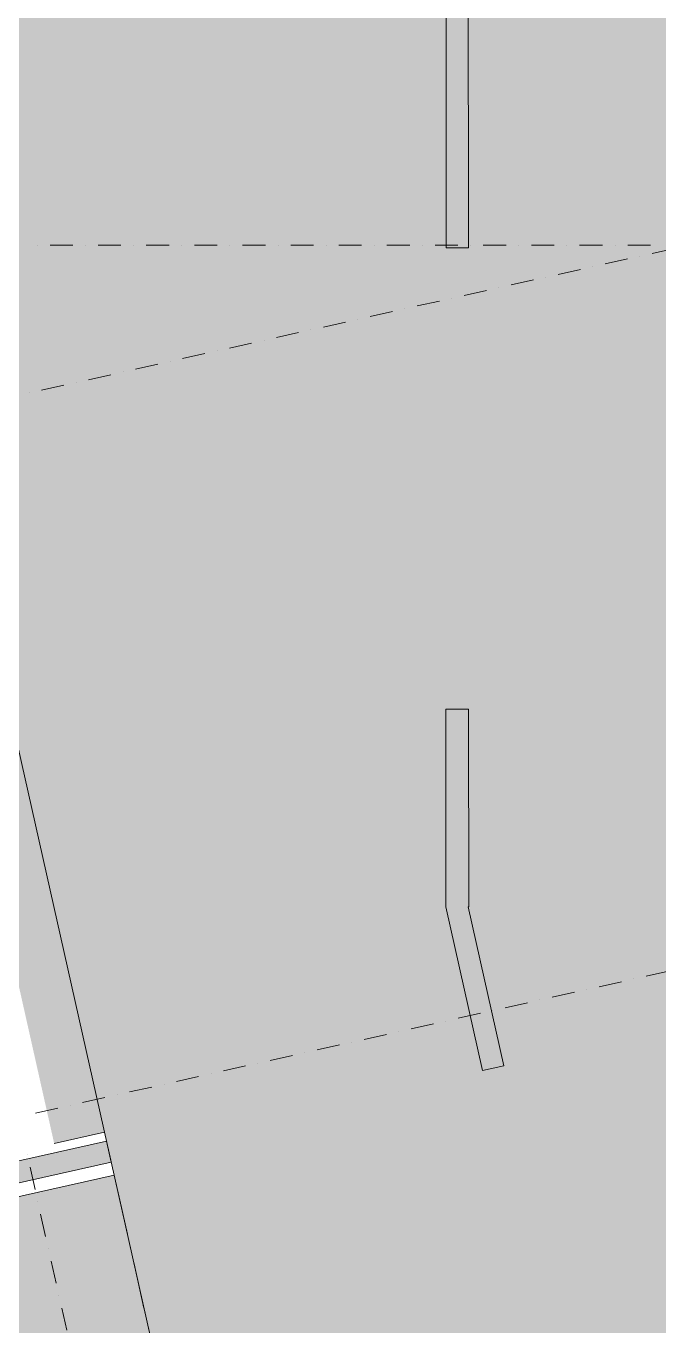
# Model space of a CAD drawing. Header units: centimetres. Extents: x -6559 to 4488, y -7535 to 372.
# Drawn here: x 505 to 943, y -1844 to -943 of the extents above; entities that cross this region are included whole.
import ezdxf

# ---------------------------------------------------------------- set-up
doc = ezdxf.new("R2010")
doc.units = ezdxf.units.CM
for name, color, linetype, true_color in [('PDF_ - MESI I RRUGES', 7, 'Continuous', 0x7f7f7f), ('PDF_065 Möbel Einrichtung', 7, 'Continuous', 0x7f7f7f), ('PDF_A - Akset', 7, 'Continuous', 0xfd4435), ('PDF_A - Fill Zone', 7, 'Continuous', 0x999999), ('PDF_A - Pllaka Themel', 7, 'Continuous', 0x7f7f7f), ('PDF_A -Polyline', 7, 'Continuous', 0x7f7f7f)]:
    doc.layers.add(name, color=color, linetype=linetype, true_color=true_color)
doc.layers.add('PDF_- GARAZHE', color=7, linetype='Continuous')

msp = doc.modelspace()

# ---------------------------------------------------------------- hatches: boundary and pattern name
at = {"layer": 'PDF_ - MESI I RRUGES', "true_color": 0xffffff, "transparency": 33554559}
msp.add_hatch(color=7, dxfattribs=at).paths.add_polyline_path([(795.43, -1485.62), (795.43, -1416.96), (811.15, -1416.96), (811.27, -1553.94), (810.82, -1553.94), (835.66, -1664.16), (820.89, -1667.47), (795.43, -1553.94)])
at = {"layer": 'PDF_A - Fill Zone', "true_color": 0x93a0c6, "transparency": 33554559}
msp.add_hatch(color=253, dxfattribs=at).paths.add_polyline_path([(-239.85, -548.07), (1116.51, -548.07), (1116.51, -1540.66), (1120.86, -1560.07), (1072.33, -1570.97), (1387.05, -2973.57), (868.58, -3089.91), (762.94, -2619.14), (-21.38, -2795.13), (-131.36, -2304.95), (652.96, -2128.96), (558.97, -1710.11), (524.16, -1717.92), (451.98, -1396.21), (105.85, -1396.21), (105.85, -1821.48), (-239.85, -1821.48)])
at = {"layer": 'PDF_A - Pllaka Themel', "true_color": 0xbfbfbf, "transparency": 33554559}
msp.add_hatch(color=9, dxfattribs=at).paths.add_polyline_path([(478.9, -548.07), (1202.61, -548.07), (1202.61, 9.02), (1814.4, 9.02), (1814.4, -886.66), (1180.37, -886.66), (1182.04, -1525.96), (1116.51, -1540.66), (1125.21, -1579.49), (1092.02, -1586.94), (1187.6, -2013.51), (1302.81, -2528.67), (1392.9, -2931.49), (1368.63, -2936.92), (1391.26, -3037.77), (1455.8, -3023.29), (1716.6, -4186.24), (2129.11, -6022.75), (2174.83, -6012.49), (2260.37, -6393.31), (1623.34, -6536.26), (1514.63, -6051.82), (779.36, -6216.82), (673.83, -5720.22), (1385.33, -5560.55), (1387.44, -5560.06), (1389.53, -5559.47), (1391.59, -5558.79), (1393.62, -5558.03), (1395.61, -5557.17), (1397.56, -5556.22), (1399.47, -5555.19), (1401.33, -5554.08), (1403.13, -5552.88), (1404.89, -5551.6), (1406.58, -5550.25), (1408.22, -5548.81), (1409.79, -5547.32), (1411.29, -5545.75), (1412.72, -5544.12), (1414.07, -5542.43), (1415.34, -5540.67), (1416.54, -5538.86), (1417.66, -5537), (1418.7, -5535.09), (1419.64, -5533.15), (1420.5, -5531.15), (1421.27, -5529.12), (1421.95, -5527.06), (1422.54, -5524.97), (1423.03, -5522.86), (1423.42, -5520.73), (1423.73, -5518.58), (1423.93, -5516.42), (1424.05, -5514.25), (1424.06, -5512.09), (1423.98, -5509.92), (1423.8, -5507.75), (1423.53, -5505.61), (1423.16, -5503.47), (1422.69, -5501.34), (1166.97, -4364.65), (1165.9, -4363.64), (1164.74, -4362.7), (1163.54, -4361.83), (1162.29, -4361.06), (1160.97, -4360.36), (1159.63, -4359.75), (1158.24, -4359.23), (1156.82, -4358.81), (1155.38, -4358.48), (1153.91, -4358.24), (1152.44, -4358.11), (1036.15, -3839.88), (1025.26, -3791.39), (882.41, -3151.94), (935.05, -3140.13), (912.42, -3039.29), (859.87, -3051.08), (491.33, -1408.65), (491.33, -1065.44), (478.9, -1065.44)])

# ---------------------------------------------------------------- linework, layer by layer
at = {"layer": 'PDF_ - MESI I RRUGES', "lineweight": 0}
for points in [[(795.6, -1097.17), (795.6, -898.92)], [(810.91, -898.92), (811.09, -1097.17)], [(811.09, -1097.17), (795.6, -1097.17)], [(795.43, -1485.62), (795.43, -1416.96)], [(795.43, -1416.96), (811.15, -1416.96)], [(811.15, -1416.96), (811.27, -1553.94)], [(795.43, -1553.94), (795.43, -1485.62)], [(820.89, -1667.47), (795.43, -1553.94)], [(811.27, -1553.94), (810.82, -1553.94)], [(810.82, -1553.94), (835.66, -1664.16)], [(835.66, -1664.16), (820.89, -1667.47)]]:
    msp.add_lwpolyline(points, dxfattribs=at)
at = {"layer": 'PDF_ - MESI I RRUGES', "color": 7, "true_color": 0xffffff, "transparency": 33554559}
msp.add_solid([(795.6, -898.92), (810.91, -898.92), (795.6, -1097.17), (811.09, -1097.17)], dxfattribs=at)
at = {"layer": 'PDF_- GARAZHE', "lineweight": 0}
for points in [[(565.68, -1740.05), (80.35, -1848.96)], [(620.14, -1982.71), (565.68, -1740.05)]]:
    msp.add_lwpolyline(points, dxfattribs=at)
at = {"layer": 'PDF_- GARAZHE', "color": 254, "true_color": 0xcae6ff, "transparency": 33554559}
msp.add_solid([(620.14, -1982.71), (134.8, -2091.62), (565.68, -1740.05), (80.35, -1848.96)], dxfattribs=at)
at = {"layer": 'PDF_065 Möbel Einrichtung', "lineweight": 0}
for points in [[(83.9, -1823.3), (560.37, -1716.37)], [(560.37, -1716.37), (563.63, -1730.94)], [(563.63, -1730.94), (87.17, -1837.86)]]:
    msp.add_lwpolyline(points, dxfattribs=at)
at = {"layer": 'PDF_065 Möbel Einrichtung', "color": 7, "true_color": 0xffffff, "transparency": 33554559}
msp.add_solid([(87.17, -1837.86), (83.9, -1823.3), (563.63, -1730.94), (560.37, -1716.37)], dxfattribs=at)
at = {"layer": 'PDF_A - Akset', "lineweight": 0}
for points in [[(512.52, -1095.28), (512.52, -1095.28)], [(537.08, -1095.28), (521.29, -1095.28)], [(545.86, -1095.28), (545.86, -1095.28)], [(570.43, -1095.28), (554.63, -1095.28)], [(579.2, -1095.28), (579.2, -1095.28)], [(603.77, -1095.28), (587.98, -1095.28)], [(612.54, -1095.28), (612.54, -1095.28)], [(637.11, -1095.28), (621.32, -1095.28)], [(645.88, -1095.28), (645.88, -1095.28)], [(670.44, -1095.28), (654.65, -1095.28)], [(679.22, -1095.28), (679.22, -1095.28)], [(703.78, -1095.28), (687.99, -1095.28)], [(712.56, -1095.28), (712.56, -1095.28)], [(737.12, -1095.28), (721.33, -1095.28)], [(745.89, -1095.28), (745.89, -1095.28)], [(770.47, -1095.28), (754.67, -1095.28)], [(779.24, -1095.28), (779.24, -1095.28)], [(803.8, -1095.28), (788.01, -1095.28)], [(812.58, -1095.28), (812.58, -1095.28)], [(837.14, -1095.28), (821.35, -1095.28)], [(845.92, -1095.28), (845.92, -1095.28)], [(870.48, -1095.28), (854.69, -1095.28)], [(879.25, -1095.28), (879.25, -1095.28)], [(903.82, -1095.28), (888.03, -1095.28)], [(912.59, -1095.28), (912.59, -1095.28)], [(937.16, -1095.28), (921.37, -1095.28)], [(953.71, -1097.44), (938.31, -1100.9)], [(921.18, -1104.73), (905.77, -1108.19)], [(929.75, -1102.82), (929.75, -1102.82)], [(888.65, -1112.04), (873.24, -1115.5)], [(897.22, -1110.12), (897.22, -1110.12)], [(832.15, -1124.71), (832.15, -1124.71)], [(856.13, -1119.34), (840.71, -1122.79)], [(864.68, -1117.42), (864.68, -1117.42)], [(791.06, -1133.94), (775.65, -1137.4)], [(799.62, -1132.02), (799.62, -1132.02)], [(823.59, -1126.64), (808.18, -1130.09)], [(758.53, -1141.23), (743.12, -1144.69)], [(767.09, -1139.31), (767.09, -1139.31)], [(726, -1148.54), (710.59, -1152)], [(734.56, -1146.61), (734.56, -1146.61)], [(669.5, -1161.21), (669.5, -1161.21)], [(693.47, -1155.83), (678.06, -1159.29)], [(702.03, -1153.91), (702.03, -1153.91)], [(628.41, -1170.43), (613, -1173.89)], [(636.97, -1168.52), (636.97, -1168.52)], [(660.93, -1163.13), (645.53, -1166.59)], [(595.88, -1177.73), (580.47, -1181.19)], [(604.44, -1175.81), (604.44, -1175.81)], [(563.35, -1185.04), (547.93, -1188.48)], [(571.91, -1183.11), (571.91, -1183.11)], [(506.84, -1197.71), (506.84, -1197.71)], [(530.82, -1192.33), (515.41, -1195.79)], [(539.38, -1190.41), (539.38, -1190.41)], [(949.53, -1598.52), (934.11, -1601.98)], [(893.02, -1611.2), (893.02, -1611.2)], [(916.99, -1605.82), (901.58, -1609.28)], [(925.55, -1603.9), (925.55, -1603.9)], [(851.93, -1620.42), (836.53, -1623.87)], [(860.49, -1618.5), (860.49, -1618.5)], [(884.46, -1613.12), (869.05, -1616.58)], [(819.4, -1627.72), (803.99, -1631.18)], [(827.96, -1625.8), (827.96, -1625.8)], [(786.87, -1635.01), (771.46, -1638.47)], [(795.43, -1633.1), (795.43, -1633.1)], [(730.37, -1647.7), (730.37, -1647.7)], [(754.33, -1642.32), (738.93, -1645.78)], [(762.9, -1640.39), (762.9, -1640.39)], [(689.28, -1656.92), (673.87, -1660.37)], [(697.84, -1654.99), (697.84, -1654.99)], [(721.81, -1649.62), (706.4, -1653.07)], [(656.75, -1664.22), (641.33, -1667.68)], [(665.31, -1662.3), (665.31, -1662.3)], [(624.22, -1671.51), (608.81, -1674.97)], [(632.78, -1669.59), (632.78, -1669.59)], [(591.69, -1678.82), (576.28, -1682.28)], [(600.24, -1676.89), (600.24, -1676.89)], [(535.18, -1691.49), (535.18, -1691.49)], [(559.15, -1686.11), (543.75, -1689.57)], [(567.71, -1684.2), (567.71, -1684.2)], [(526.62, -1693.41), (511.22, -1696.87)], [(505.57, -1725.88), (505.57, -1725.88)], [(507.49, -1734.44), (510.94, -1749.86)], [(512.86, -1758.41), (512.86, -1758.41)], [(514.78, -1766.97), (518.24, -1782.39)], [(520.16, -1790.95), (520.16, -1790.95)], [(522.09, -1799.5), (525.55, -1814.92)], [(527.46, -1823.48), (527.46, -1823.48)], [(529.38, -1832.04), (532.84, -1847.44)]]:
    msp.add_lwpolyline(points, dxfattribs=at)
at = {"layer": 'PDF_A - Pllaka Themel', "lineweight": 0}
msp.add_lwpolyline([(859.87, -3051.08), (491.33, -1408.65)], dxfattribs=at)
at = {"layer": 'PDF_A -Polyline', "lineweight": 0}
for points in [[(558.97, -1710.11), (524.16, -1717.92)], [(563.32, -1729.48), (558.97, -1710.11)], [(574.85, -1780.85), (567.93, -1750.03)], [(586.37, -1832.21), (579.46, -1801.39)]]:
    msp.add_lwpolyline(points, dxfattribs=at)

doc.saveas('drawing.dxf')
